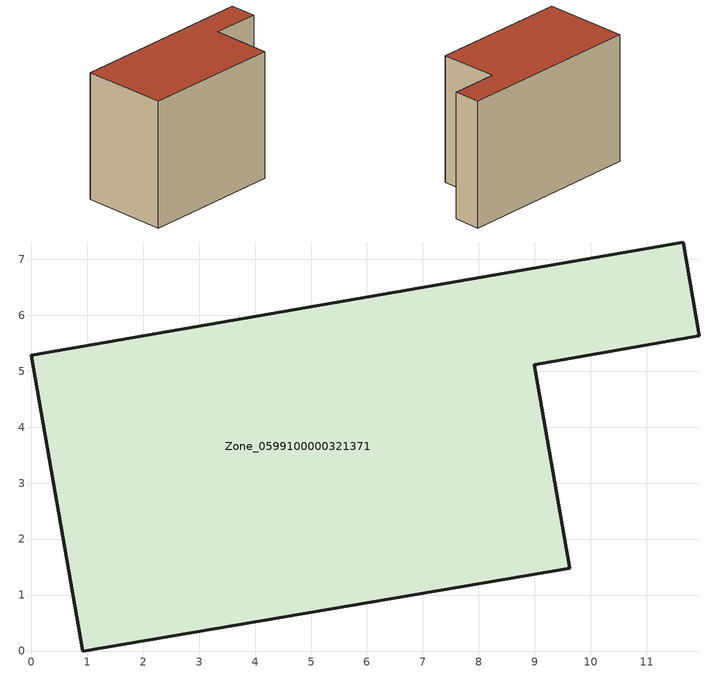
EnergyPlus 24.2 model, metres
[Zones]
Zone_0599100000321371
 floor ground (C_G): 0,5.29 11.65,7.31 11.94,5.63 8.99,5.12 9.62,1.48 0.92,0 z0
 wall outside (C_F): 0.92,0 9.62,1.48 8.99,5.12 11.94,5.63 11.65,7.31 0,5.29 0.92,0 z0:8.12
 roof outside (C_R): 11.65,7.31 0,5.29 0.92,0 9.62,1.48 8.99,5.12 11.94,5.63 z8.12
[BUILDING]
Pand.0599100000321371: North Axis=0; Terrain=City; Loads Convergence Tolerance Value=0.04; Temperature Convergence Tolerance Value=0.4; Solar Distribution=FullExterior; Maximum Number of Warmup Days=25; Minimum Number of Warmup Days=1
[Site:Location]
Rotterdam.The.Hague.AP_ZH_NLD Design_Conditions: Latitude=51.96; Longitude=4.45; Time Zone=1; Elevation=-4.5
[SITE:GROUNDTEMPERATURE:BUILDINGSURFACE]
18, 18, 18, 18, 18, 18, 18, 18, 18, 18, 18, 18
[MATERIAL] Thermal Absorptance=0.9; Solar Absorptance=0.7; Visible Absorptance=0.7
Name | Roughness | Thickness | Conductivity | Density | Specific Heat
G.TI.1975-1991 | MediumSmooth | 0.15 | 0.288461 | 540 | 1210
F.TI.1975-1991 | Rough | 0.3 | 0.230769 | 1920 | 840
R.TI.1975-1991 | MediumRough | 0.2 | 0.153846 | 1500 | 1000
[CONSTRUCTION]
C_G: G.TI.1975-1991
C_F: F.TI.1975-1991
C_R: R.TI.1975-1991
[ZONE]
Zone_0599100000321371: Type=1; Multiplier=1; Ceiling Height=Autocalculate; Volume=Autocalculate; Floor Area=autocalculate; Part of Total Floor Area=Yes
[ZONEINFILTRATION:DESIGNFLOWRATE]
Infil_Zone_0599100000321371: Zone or ZoneList or Space or SpaceList=Zone_0599100000321371; Schedule=AlwaysOn; Design Flow Rate Calculation Method=Flow/Area; Flow Rate per Floor Area=0.003; Constant Term Coefficient=1; Temperature Term Coefficient=0; Velocity Term Coefficient=0; Velocity Squared Term Coefficient=0
[HVACTEMPLATE:ZONE:IDEALLOADSAIRSYSTEM]
Zone_0599100000321371: Maximum Heating Supply Air Temperature=50; Minimum Cooling Supply Air Temperature=13; Maximum Heating Supply Air Humidity Ratio=0.0156; Minimum Cooling Supply Air Humidity Ratio=0.0077; Heating Limit=NoLimit; Cooling Limit=NoLimit; Dehumidification Control Type=ConstantSensibleHeatRatio; Cooling Sensible Heat Ratio=0.7; Dehumidification Setpoint=60; Humidification Control Type=None; Humidification Setpoint=30; Outdoor Air Method=None; Outdoor Air Flow Rate per Person=0.00944; Outdoor Air Flow Rate per Zone Floor Area=0; Outdoor Air Flow Rate per Zone=0; Demand Controlled Ventilation Type=None; Outdoor Air Economizer Type=NoEconomizer; Heat Recovery Type=None; Sensible Heat Recovery Effectiveness=0.7; Latent Heat Recovery Effectiveness=0.65
[ZONECONTROL:THERMOSTAT]
ThermostatControl_Zone_0599100000321371: Zone or ZoneList=Zone_0599100000321371; Control Type Schedule=DualSetpointControlType; Control 1=Thermostat_Zone_0599100000321371; Temperature Difference Between Cutout And Setpoint=0
[THERMOSTATSETPOINT:DUALSETPOINT]
Thermostat_Zone_0599100000321371: Heating Setpoint Temperature Schedule=HeatingSetpoint_Zone_0599100000321371; Cooling Setpoint Temperature Schedule=CoolingSetpoint_Zone_0599100000321371
[SCHEDULE:COMPACT]
HeatingSetpoint_Zone_0599100000321371: Through: 12/31, For: AllDays, Until: 24:00, 21
CoolingSetpoint_Zone_0599100000321371: Through: 12/31, For: AllDays, Until: 24:00, 24
DualSetpointControlType: Through: 12/31, For: AllDays, Until: 24:00, 4
AlwaysOn: Through: 12/31, For: AllDays, Until: 24:00, 1
